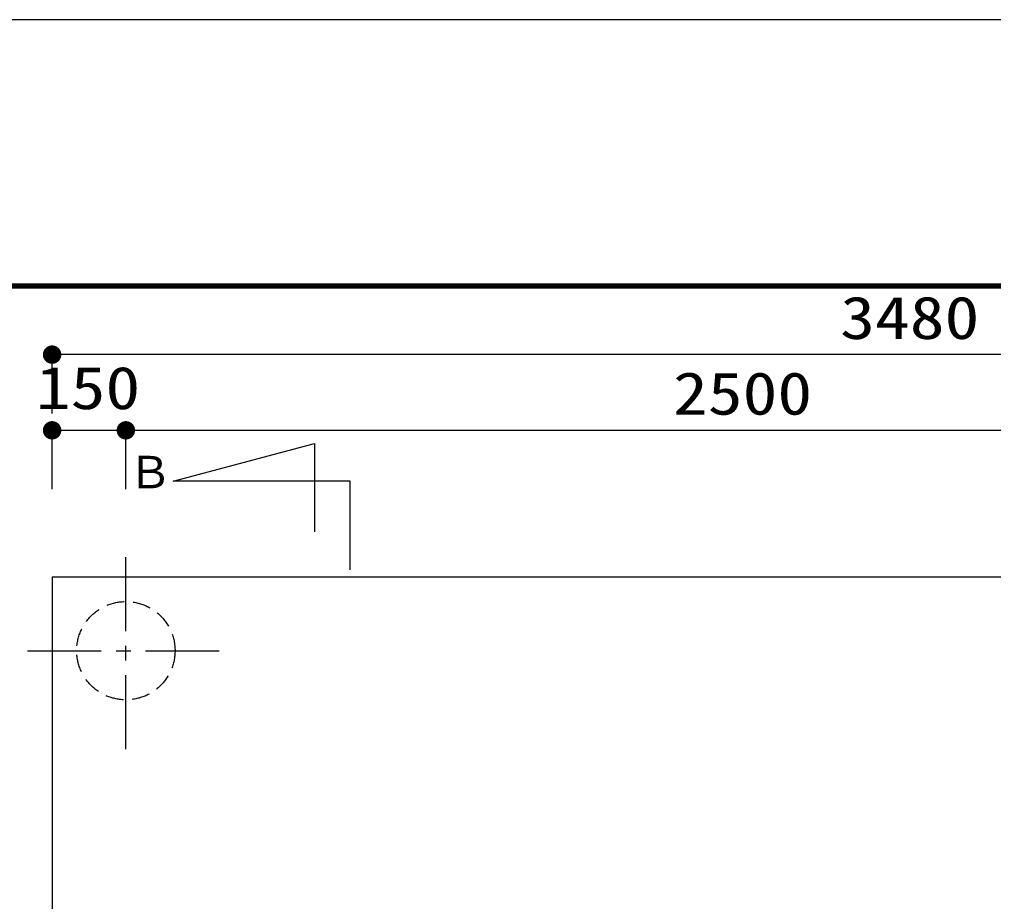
# Model space of a CAD drawing. Units: millimetres, scale not verified. Extents: x -23133 to 8910, y -6308 to 6308.
# Drawn here: x -6058 to -4076, y 4514 to 6308 of the extents above; entities that cross this region are included whole.
import ezdxf
from ezdxf.enums import TextEntityAlignment as Align

# ---------------------------------------------------------------- set-up
doc = ezdxf.new("R2010")
doc.units = ezdxf.units.MM
doc.header["$LTSCALE"] = 30
doc.linetypes.add('CHAIN1', pattern=[8, 5, -1, 1, -1])
doc.linetypes.add('DASHED1', pattern=[1.8, 1.2, -0.6])
for name, color, linetype, lineweight in [('0-1_空気管', 3, 'Continuous', 25), ('0-5_機器', 2, 'Continuous', 25), ('0-7_08', 2, 'Continuous', 25), ('1-5_00クル-フ-6寸法', 132, 'Continuous', 25), ('1-9_図面枠', 7, 'Continuous', 25), ('1-A_Axis_waku', 7, 'Continuous', 25)]:
    doc.layers.add(name, color=color, linetype=linetype, lineweight=lineweight)
doc.styles.add('ＭＳ ゴシック', font='')
doc.styles.get('ＭＳ ゴシック').set_extended_font_data('MS Gothic')

msp = doc.modelspace()

# ---------------------------------------------------------------- linework, layer by layer
at = {"layer": '0-1_空気管'}
for p, q in [((-5745.22, 5368.33), (-5457.22, 5445.5)), ((-5457.22, 5445.5), (-5457.22, 5265.5)), ((-5385.22, 5368.33), (-5745.22, 5368.33)), ((-5385.22, 5188.33), (-5385.22, 5368.33))]:
    msp.add_line(p, q, dxfattribs=at)
at = {"layer": '0-5_機器', "linetype": 'CHAIN1'}
for p, q in [((-5841.15, 4823.8), (-5841.15, 5223.8)), ((-6041.15, 5023.8), (-5641.15, 5023.8))]:
    msp.add_line(p, q, dxfattribs=at)
at = {"layer": '0-5_機器'}
msp.add_line((-5991.15, 5173.8), (-5991.15, 2773.8), dxfattribs=at)
msp.add_lwpolyline([(-5991.15, 5173.8), (-2511.12, 5173.8), (-2511.12, 2773.8)], dxfattribs=at)
at = {"layer": '0-7_08', "linetype": 'DASHED1'}
msp.add_circle((-5841.15, 5023.8), 100, dxfattribs=at)
at = {"layer": '1-5_00クル-フ-6寸法', "color": 4}
for p, q in [((-5991.15, 5505.89), (-5991.15, 5625.89)), ((-2511.12, 5625.89), (-5991.15, 5625.89)), ((-5991.15, 5351.98), (-5991.15, 5471.98)), ((-5991.15, 5471.98), (-5841.15, 5471.98)), ((-5841.15, 5351.98), (-5841.15, 5471.98)), ((-5841.15, 5351.98), (-5841.15, 5471.98)), ((-5841.15, 5471.98), (-3341.15, 5471.98))]:
    msp.add_line(p, q, dxfattribs=at)
at = {"layer": '1-5_00クル-フ-6寸法'}
for points in [[(-5991.15, 5625.89), (-6009.9, 5625.89), (-6009.75, 5628.24)], [(-5991.15, 5625.89), (-6009.75, 5628.24), (-6009.31, 5630.56)], [(-5991.15, 5625.89), (-6009.31, 5630.56), (-6008.58, 5632.8)], [(-5991.15, 5625.89), (-6008.58, 5632.8), (-6007.58, 5634.93)], [(-5991.15, 5625.89), (-6007.58, 5634.93), (-6006.32, 5636.91)], [(-5991.15, 5625.89), (-6006.32, 5636.91), (-6004.82, 5638.73)], [(-5991.15, 5625.89), (-6004.82, 5638.73), (-6003.1, 5640.34)], [(-5991.15, 5625.89), (-6003.1, 5640.34), (-6001.19, 5641.72)], [(-5991.15, 5625.89), (-6001.19, 5641.72), (-5999.13, 5642.86)], [(-5991.15, 5625.89), (-5999.13, 5642.86), (-5996.94, 5643.73)], [(-5991.15, 5625.89), (-5996.94, 5643.73), (-5994.66, 5644.31)], [(-5991.15, 5625.89), (-5994.66, 5644.31), (-5992.33, 5644.61)], [(-5991.15, 5625.89), (-5992.33, 5644.61), (-5989.97, 5644.61)], [(-5991.15, 5625.89), (-5989.97, 5644.61), (-5987.63, 5644.31)], [(-5991.15, 5625.89), (-5987.63, 5644.31), (-5985.35, 5643.73)], [(-5991.15, 5625.89), (-5985.35, 5643.73), (-5983.16, 5642.86)], [(-5991.15, 5625.89), (-5983.16, 5642.86), (-5981.1, 5641.72)], [(-5991.15, 5625.89), (-5981.1, 5641.72), (-5979.2, 5640.34)], [(-5991.15, 5625.89), (-5979.2, 5640.34), (-5977.48, 5638.73)], [(-5991.15, 5625.89), (-5977.48, 5638.73), (-5975.98, 5636.91)], [(-5991.15, 5625.89), (-5975.98, 5636.91), (-5974.72, 5634.93)], [(-5991.15, 5625.89), (-5974.72, 5634.93), (-5973.71, 5632.8)], [(-5991.15, 5625.89), (-5973.71, 5632.8), (-5972.99, 5630.56)], [(-5991.15, 5625.89), (-5972.99, 5630.56), (-5972.55, 5628.24)], [(-5991.15, 5625.89), (-5972.55, 5628.24), (-5972.4, 5625.89)], [(-5991.15, 5625.89), (-6009.75, 5623.54), (-6009.9, 5625.89)], [(-5991.15, 5625.89), (-6009.31, 5621.23), (-6009.75, 5623.54)], [(-5991.15, 5625.89), (-6008.58, 5618.99), (-6009.31, 5621.23)], [(-5991.15, 5625.89), (-6007.58, 5616.86), (-6008.58, 5618.99)], [(-5991.15, 5625.89), (-6006.32, 5614.87), (-6007.58, 5616.86)], [(-5991.15, 5625.89), (-6004.82, 5613.06), (-6006.32, 5614.87)], [(-5991.15, 5625.89), (-6003.1, 5611.45), (-6004.82, 5613.06)], [(-5991.15, 5625.89), (-6001.19, 5610.06), (-6003.1, 5611.45)], [(-5991.15, 5625.89), (-5999.13, 5608.93), (-6001.19, 5610.06)], [(-5991.15, 5625.89), (-5996.94, 5608.06), (-5999.13, 5608.93)], [(-5991.15, 5625.89), (-5994.66, 5607.48), (-5996.94, 5608.06)], [(-5991.15, 5625.89), (-5992.33, 5607.18), (-5994.66, 5607.48)], [(-5991.15, 5625.89), (-5989.97, 5607.18), (-5992.33, 5607.18)], [(-5991.15, 5625.89), (-5987.63, 5607.48), (-5989.97, 5607.18)], [(-5991.15, 5625.89), (-5985.35, 5608.06), (-5987.63, 5607.48)], [(-5991.15, 5625.89), (-5983.16, 5608.93), (-5985.35, 5608.06)], [(-5991.15, 5625.89), (-5981.1, 5610.06), (-5983.16, 5608.93)], [(-5991.15, 5625.89), (-5979.2, 5611.45), (-5981.1, 5610.06)], [(-5991.15, 5625.89), (-5977.48, 5613.06), (-5979.2, 5611.45)], [(-5991.15, 5625.89), (-5975.98, 5614.87), (-5977.48, 5613.06)], [(-5991.15, 5625.89), (-5974.72, 5616.86), (-5975.98, 5614.87)], [(-5991.15, 5625.89), (-5973.71, 5618.99), (-5974.72, 5616.86)], [(-5991.15, 5625.89), (-5972.99, 5621.23), (-5973.71, 5618.99)], [(-5991.15, 5625.89), (-5972.55, 5623.54), (-5972.99, 5621.23)], [(-5991.15, 5625.89), (-5972.4, 5625.89), (-5972.55, 5623.54)], [(-5991.15, 5471.98), (-6003.1, 5486.42), (-6001.19, 5487.81)], [(-5991.15, 5471.98), (-6001.19, 5487.81), (-5999.13, 5488.94)], [(-5991.15, 5471.98), (-5999.13, 5488.94), (-5996.94, 5489.81)], [(-5991.15, 5471.98), (-5996.94, 5489.81), (-5994.66, 5490.39)], [(-5991.15, 5471.98), (-5994.66, 5490.39), (-5992.33, 5490.69)], [(-5991.15, 5471.98), (-5992.33, 5490.69), (-5989.97, 5490.69)], [(-5991.15, 5471.98), (-5989.97, 5490.69), (-5987.63, 5490.39)], [(-5991.15, 5471.98), (-5987.63, 5490.39), (-5985.35, 5489.81)], [(-5991.15, 5471.98), (-5985.35, 5489.81), (-5983.16, 5488.94)], [(-5991.15, 5471.98), (-5983.16, 5488.94), (-5981.1, 5487.81)], [(-5991.15, 5471.98), (-5981.1, 5487.81), (-5979.2, 5486.42)], [(-5841.15, 5471.98), (-5853.1, 5486.42), (-5851.19, 5487.81)], [(-5841.15, 5471.98), (-5853.1, 5486.42), (-5851.19, 5487.81)], [(-5841.15, 5471.98), (-5851.19, 5487.81), (-5849.13, 5488.94)], [(-5841.15, 5471.98), (-5851.19, 5487.81), (-5849.13, 5488.94)], [(-5841.15, 5471.98), (-5849.13, 5488.94), (-5846.94, 5489.81)], [(-5841.15, 5471.98), (-5849.13, 5488.94), (-5846.94, 5489.81)], [(-5841.15, 5471.98), (-5846.94, 5489.81), (-5844.66, 5490.39)], [(-5841.15, 5471.98), (-5846.94, 5489.81), (-5844.66, 5490.39)], [(-5841.15, 5471.98), (-5844.66, 5490.39), (-5842.33, 5490.69)], [(-5841.15, 5471.98), (-5844.66, 5490.39), (-5842.33, 5490.69)], [(-5841.15, 5471.98), (-5842.33, 5490.69), (-5839.97, 5490.69)], [(-5841.15, 5471.98), (-5842.33, 5490.69), (-5839.97, 5490.69)], [(-5841.15, 5471.98), (-5839.97, 5490.69), (-5837.63, 5490.39)], [(-5841.15, 5471.98), (-5839.97, 5490.69), (-5837.63, 5490.39)], [(-5841.15, 5471.98), (-5837.63, 5490.39), (-5835.35, 5489.81)], [(-5841.15, 5471.98), (-5837.63, 5490.39), (-5835.35, 5489.81)], [(-5841.15, 5471.98), (-5835.35, 5489.81), (-5833.16, 5488.94)], [(-5841.15, 5471.98), (-5835.35, 5489.81), (-5833.16, 5488.94)], [(-5841.15, 5471.98), (-5833.16, 5488.94), (-5831.1, 5487.81)], [(-5841.15, 5471.98), (-5833.16, 5488.94), (-5831.1, 5487.81)], [(-5841.15, 5471.98), (-5831.1, 5487.81), (-5829.2, 5486.42)], [(-5841.15, 5471.98), (-5831.1, 5487.81), (-5829.2, 5486.42)], [(-5991.15, 5471.98), (-6009.9, 5471.98), (-6009.75, 5474.33)], [(-5991.15, 5471.98), (-6009.75, 5469.63), (-6009.9, 5471.98)], [(-5991.15, 5471.98), (-6009.75, 5474.33), (-6009.31, 5476.64)], [(-5991.15, 5471.98), (-6009.31, 5467.31), (-6009.75, 5469.63)], [(-5991.15, 5471.98), (-6009.31, 5476.64), (-6008.58, 5478.88)], [(-5991.15, 5471.98), (-6008.58, 5465.07), (-6009.31, 5467.31)], [(-5991.15, 5471.98), (-6008.58, 5478.88), (-6007.58, 5481.01)], [(-5991.15, 5471.98), (-6007.58, 5462.94), (-6008.58, 5465.07)], [(-5991.15, 5471.98), (-6007.58, 5481.01), (-6006.32, 5483)], [(-5991.15, 5471.98), (-6006.32, 5460.95), (-6007.58, 5462.94)], [(-5991.15, 5471.98), (-6006.32, 5483), (-6004.82, 5484.81)], [(-5991.15, 5471.98), (-6004.82, 5459.14), (-6006.32, 5460.95)], [(-5991.15, 5471.98), (-6004.82, 5484.81), (-6003.1, 5486.42)], [(-5991.15, 5471.98), (-6003.1, 5457.53), (-6004.82, 5459.14)], [(-5991.15, 5471.98), (-6001.19, 5456.14), (-6003.1, 5457.53)], [(-5991.15, 5471.98), (-5999.13, 5455.01), (-6001.19, 5456.14)], [(-5991.15, 5471.98), (-5996.94, 5454.14), (-5999.13, 5455.01)], [(-5991.15, 5471.98), (-5994.66, 5453.56), (-5996.94, 5454.14)], [(-5991.15, 5471.98), (-5992.33, 5453.26), (-5994.66, 5453.56)], [(-5991.15, 5471.98), (-5989.97, 5453.26), (-5992.33, 5453.26)], [(-5991.15, 5471.98), (-5979.2, 5486.42), (-5977.48, 5484.81)], [(-5991.15, 5471.98), (-5977.48, 5484.81), (-5975.98, 5483)], [(-5991.15, 5471.98), (-5975.98, 5483), (-5974.72, 5481.01)], [(-5991.15, 5471.98), (-5974.72, 5481.01), (-5973.71, 5478.88)], [(-5991.15, 5471.98), (-5973.71, 5478.88), (-5972.99, 5476.64)], [(-5991.15, 5471.98), (-5972.99, 5476.64), (-5972.55, 5474.33)], [(-5991.15, 5471.98), (-5972.55, 5474.33), (-5972.4, 5471.98)], [(-5991.15, 5471.98), (-5987.63, 5453.56), (-5989.97, 5453.26)], [(-5991.15, 5471.98), (-5985.35, 5454.14), (-5987.63, 5453.56)], [(-5991.15, 5471.98), (-5983.16, 5455.01), (-5985.35, 5454.14)], [(-5991.15, 5471.98), (-5981.1, 5456.14), (-5983.16, 5455.01)], [(-5991.15, 5471.98), (-5979.2, 5457.53), (-5981.1, 5456.14)], [(-5991.15, 5471.98), (-5977.48, 5459.14), (-5979.2, 5457.53)], [(-5991.15, 5471.98), (-5975.98, 5460.95), (-5977.48, 5459.14)], [(-5991.15, 5471.98), (-5974.72, 5462.94), (-5975.98, 5460.95)], [(-5991.15, 5471.98), (-5973.71, 5465.07), (-5974.72, 5462.94)], [(-5991.15, 5471.98), (-5972.99, 5467.31), (-5973.71, 5465.07)], [(-5991.15, 5471.98), (-5972.55, 5469.63), (-5972.99, 5467.31)], [(-5991.15, 5471.98), (-5972.4, 5471.98), (-5972.55, 5469.63)], [(-5841.15, 5471.98), (-5859.9, 5471.98), (-5859.75, 5474.33)], [(-5841.15, 5471.98), (-5859.9, 5471.98), (-5859.75, 5474.33)], [(-5841.15, 5471.98), (-5859.75, 5469.63), (-5859.9, 5471.98)], [(-5841.15, 5471.98), (-5859.75, 5469.63), (-5859.9, 5471.98)], [(-5841.15, 5471.98), (-5859.75, 5474.33), (-5859.31, 5476.64)], [(-5841.15, 5471.98), (-5859.75, 5474.33), (-5859.31, 5476.64)], [(-5841.15, 5471.98), (-5859.31, 5467.31), (-5859.75, 5469.63)], [(-5841.15, 5471.98), (-5859.31, 5467.31), (-5859.75, 5469.63)], [(-5841.15, 5471.98), (-5859.31, 5476.64), (-5858.58, 5478.88)], [(-5841.15, 5471.98), (-5859.31, 5476.64), (-5858.58, 5478.88)], [(-5841.15, 5471.98), (-5858.58, 5465.07), (-5859.31, 5467.31)], [(-5841.15, 5471.98), (-5858.58, 5465.07), (-5859.31, 5467.31)], [(-5841.15, 5471.98), (-5858.58, 5478.88), (-5857.58, 5481.01)], [(-5841.15, 5471.98), (-5858.58, 5478.88), (-5857.58, 5481.01)], [(-5841.15, 5471.98), (-5857.58, 5462.94), (-5858.58, 5465.07)], [(-5841.15, 5471.98), (-5857.58, 5462.94), (-5858.58, 5465.07)], [(-5841.15, 5471.98), (-5857.58, 5481.01), (-5856.32, 5483)], [(-5841.15, 5471.98), (-5857.58, 5481.01), (-5856.32, 5483)], [(-5841.15, 5471.98), (-5856.32, 5460.95), (-5857.58, 5462.94)], [(-5841.15, 5471.98), (-5856.32, 5460.95), (-5857.58, 5462.94)], [(-5841.15, 5471.98), (-5856.32, 5483), (-5854.82, 5484.81)], [(-5841.15, 5471.98), (-5856.32, 5483), (-5854.82, 5484.81)], [(-5841.15, 5471.98), (-5854.82, 5459.14), (-5856.32, 5460.95)], [(-5841.15, 5471.98), (-5854.82, 5459.14), (-5856.32, 5460.95)], [(-5841.15, 5471.98), (-5854.82, 5484.81), (-5853.1, 5486.42)], [(-5841.15, 5471.98), (-5854.82, 5484.81), (-5853.1, 5486.42)], [(-5841.15, 5471.98), (-5853.1, 5457.53), (-5854.82, 5459.14)], [(-5841.15, 5471.98), (-5853.1, 5457.53), (-5854.82, 5459.14)], [(-5841.15, 5471.98), (-5851.19, 5456.14), (-5853.1, 5457.53)], [(-5841.15, 5471.98), (-5851.19, 5456.14), (-5853.1, 5457.53)], [(-5841.15, 5471.98), (-5849.13, 5455.01), (-5851.19, 5456.14)], [(-5841.15, 5471.98), (-5849.13, 5455.01), (-5851.19, 5456.14)], [(-5841.15, 5471.98), (-5846.94, 5454.14), (-5849.13, 5455.01)], [(-5841.15, 5471.98), (-5846.94, 5454.14), (-5849.13, 5455.01)], [(-5841.15, 5471.98), (-5844.66, 5453.56), (-5846.94, 5454.14)], [(-5841.15, 5471.98), (-5844.66, 5453.56), (-5846.94, 5454.14)], [(-5841.15, 5471.98), (-5842.33, 5453.26), (-5844.66, 5453.56)], [(-5841.15, 5471.98), (-5842.33, 5453.26), (-5844.66, 5453.56)], [(-5841.15, 5471.98), (-5839.97, 5453.26), (-5842.33, 5453.26)], [(-5841.15, 5471.98), (-5839.97, 5453.26), (-5842.33, 5453.26)], [(-5841.15, 5471.98), (-5829.2, 5486.42), (-5827.48, 5484.81)], [(-5841.15, 5471.98), (-5829.2, 5486.42), (-5827.48, 5484.81)], [(-5841.15, 5471.98), (-5827.48, 5484.81), (-5825.98, 5483)], [(-5841.15, 5471.98), (-5827.48, 5484.81), (-5825.98, 5483)], [(-5841.15, 5471.98), (-5825.98, 5483), (-5824.72, 5481.01)], [(-5841.15, 5471.98), (-5825.98, 5483), (-5824.72, 5481.01)], [(-5841.15, 5471.98), (-5824.72, 5481.01), (-5823.71, 5478.88)], [(-5841.15, 5471.98), (-5824.72, 5481.01), (-5823.71, 5478.88)], [(-5841.15, 5471.98), (-5823.71, 5478.88), (-5822.99, 5476.64)], [(-5841.15, 5471.98), (-5823.71, 5478.88), (-5822.99, 5476.64)], [(-5841.15, 5471.98), (-5822.99, 5476.64), (-5822.55, 5474.33)], [(-5841.15, 5471.98), (-5822.99, 5476.64), (-5822.55, 5474.33)], [(-5841.15, 5471.98), (-5822.55, 5474.33), (-5822.4, 5471.98)], [(-5841.15, 5471.98), (-5822.55, 5474.33), (-5822.4, 5471.98)], [(-5841.15, 5471.98), (-5837.63, 5453.56), (-5839.97, 5453.26)], [(-5841.15, 5471.98), (-5835.35, 5454.14), (-5837.63, 5453.56)], [(-5841.15, 5471.98), (-5833.16, 5455.01), (-5835.35, 5454.14)], [(-5841.15, 5471.98), (-5831.1, 5456.14), (-5833.16, 5455.01)], [(-5841.15, 5471.98), (-5829.2, 5457.53), (-5831.1, 5456.14)], [(-5841.15, 5471.98), (-5827.48, 5459.14), (-5829.2, 5457.53)], [(-5841.15, 5471.98), (-5825.98, 5460.95), (-5827.48, 5459.14)], [(-5841.15, 5471.98), (-5824.72, 5462.94), (-5825.98, 5460.95)], [(-5841.15, 5471.98), (-5823.71, 5465.07), (-5824.72, 5462.94)], [(-5841.15, 5471.98), (-5822.99, 5467.31), (-5823.71, 5465.07)], [(-5841.15, 5471.98), (-5822.55, 5469.63), (-5822.99, 5467.31)], [(-5841.15, 5471.98), (-5822.4, 5471.98), (-5822.55, 5469.63)], [(-5841.15, 5471.98), (-5837.63, 5453.56), (-5839.97, 5453.26)], [(-5841.15, 5471.98), (-5835.35, 5454.14), (-5837.63, 5453.56)], [(-5841.15, 5471.98), (-5833.16, 5455.01), (-5835.35, 5454.14)], [(-5841.15, 5471.98), (-5831.1, 5456.14), (-5833.16, 5455.01)], [(-5841.15, 5471.98), (-5829.2, 5457.53), (-5831.1, 5456.14)], [(-5841.15, 5471.98), (-5827.48, 5459.14), (-5829.2, 5457.53)], [(-5841.15, 5471.98), (-5825.98, 5460.95), (-5827.48, 5459.14)], [(-5841.15, 5471.98), (-5824.72, 5462.94), (-5825.98, 5460.95)], [(-5841.15, 5471.98), (-5823.71, 5465.07), (-5824.72, 5462.94)], [(-5841.15, 5471.98), (-5822.99, 5467.31), (-5823.71, 5465.07)], [(-5841.15, 5471.98), (-5822.55, 5469.63), (-5822.99, 5467.31)], [(-5841.15, 5471.98), (-5822.4, 5471.98), (-5822.55, 5469.63)]]:
    msp.add_solid(points, dxfattribs=at)
at = {"layer": '1-9_図面枠'}
msp.add_lwpolyline([(-8910, -6307.5), (-8910, 6307.5), (8910, 6307.5), (8910, -6307.5)], close=True, dxfattribs=at)
at = {"layer": '1-A_Axis_waku'}
for p, q in [((-7778.4, 5769.9), (8408.4, 5769.9)), ((-7777.8, 5769.3), (8407.8, 5769.3)), ((-7777.2, 5768.7), (8407.2, 5768.7)), ((-7776.6, 5768.1), (8406.6, 5768.1)), ((-7776, 5767.5), (8406, 5767.5)), ((-7775.4, 5766.9), (8405.4, 5766.9)), ((-7774.8, 5766.3), (8404.8, 5766.3)), ((-7774.2, 5765.7), (8404.2, 5765.7)), ((-7773.6, 5765.1), (8403.6, 5765.1)), ((-7773, 5764.5), (8403, 5764.5)), ((-7772.4, 5763.9), (8402.4, 5763.9)), ((-7771.8, 5763.3), (8401.8, 5763.3)), ((-7771.2, 5762.7), (8401.2, 5762.7)), ((-7770.6, 5762.1), (8400.6, 5762.1)), ((-7770, 5761.5), (8400, 5761.5))]:
    msp.add_line(p, q, dxfattribs=at)

# ---------------------------------------------------------------- texts
at = {"layer": '0-1_空気管', "color": 4, "style": 'ＭＳ ゴシック'}
msp.add_text('Ｂ', height=65.98, dxfattribs=at).set_placement((-5837.04, 5334.23), align=Align.BOTTOM_LEFT)
at = {"layer": '1-5_00クル-フ-6寸法', "color": 3, "style": 'ＭＳ ゴシック', "width": 1.2}
for s, p in [('3480', (-4388.28, 5631.74)), ('150', (-6024.15, 5489.07)), ('2500', (-4728.29, 5477.82))]:
    msp.add_text(s, height=86.66, dxfattribs=at).set_placement(p, align=Align.BOTTOM_LEFT)

doc.saveas('drawing.dxf')
